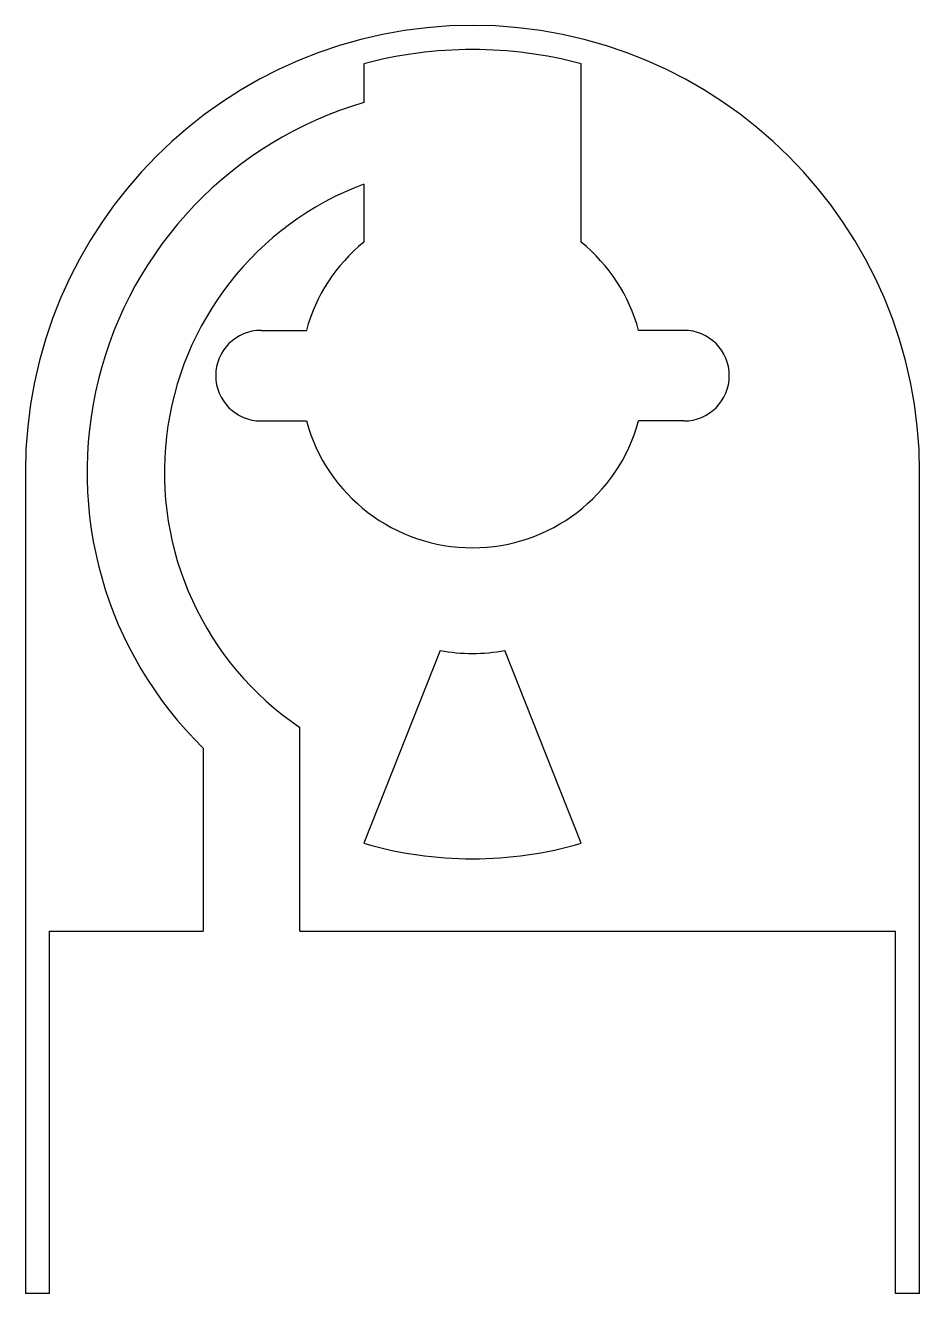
# Model space of a CAD drawing. Header units: millimetres. Extents: x -37 to 37, y -68 to 37.
import ezdxf

# ---------------------------------------------------------------- set-up
doc = ezdxf.new("R2010")
doc.units = ezdxf.units.MM

msp = doc.modelspace()

# ---------------------------------------------------------------- linework, layer by layer
at = {"color": 7, "linetype": 'Continuous', "lineweight": 25}
for p, q in [((-9, 33.82), (-9, 30.6)), ((9, 19.05), (9, 33.82)), ((-9, 23.86), (-9, 19.05)), ((-17.5, 11.75), (-13.75, 11.75)), ((17.5, 11.75), (13.75, 11.75)), ((-17.5, 4.25), (-13.75, 4.25)), ((17.5, 4.25), (13.75, 4.25)), ((-37, 0), (-37, -68)), ((37, -68), (37, 0)), ((-2.67, -14.76), (-9, -30.71)), ((9, -30.71), (2.67, -14.76)), ((-14.28, -38), (-14.28, -21.13)), ((-22.28, -22.83), (-22.28, -38)), ((-35, -68), (-35, -38)), ((-35, -38), (-22.28, -38)), ((-14.28, -38), (35, -38)), ((35, -68), (35, -38)), ((-35, -68), (-37, -68)), ((37, -68), (35, -68))]:
    msp.add_line(p, q, dxfattribs=at)
for centre, radius, start, end in [((0, 0), 37, 0, 180), ((0, 0), 35, 75.0994, 104.9006), ((0, 0), 31.9, 106.3875, 225.6947), ((0, 0), 25.5, 110.6673, 235.94), ((0, 8), 14.25, 129.1667, 164.7425), ((0, 8), 14.25, 15.2575, 50.8333), ((-17.5, 8), 3.75, 90, 270), ((17.5, 8), 3.75, 270, 90), ((0, 8), 14.25, 195.2575, 344.7425), ((0, 0), 15, 259.7535, 280.2465), ((0, 0), 32, 253.6652, 286.3348)]:
    msp.add_arc(centre, radius, start, end, dxfattribs=at)

doc.saveas('drawing.dxf')
